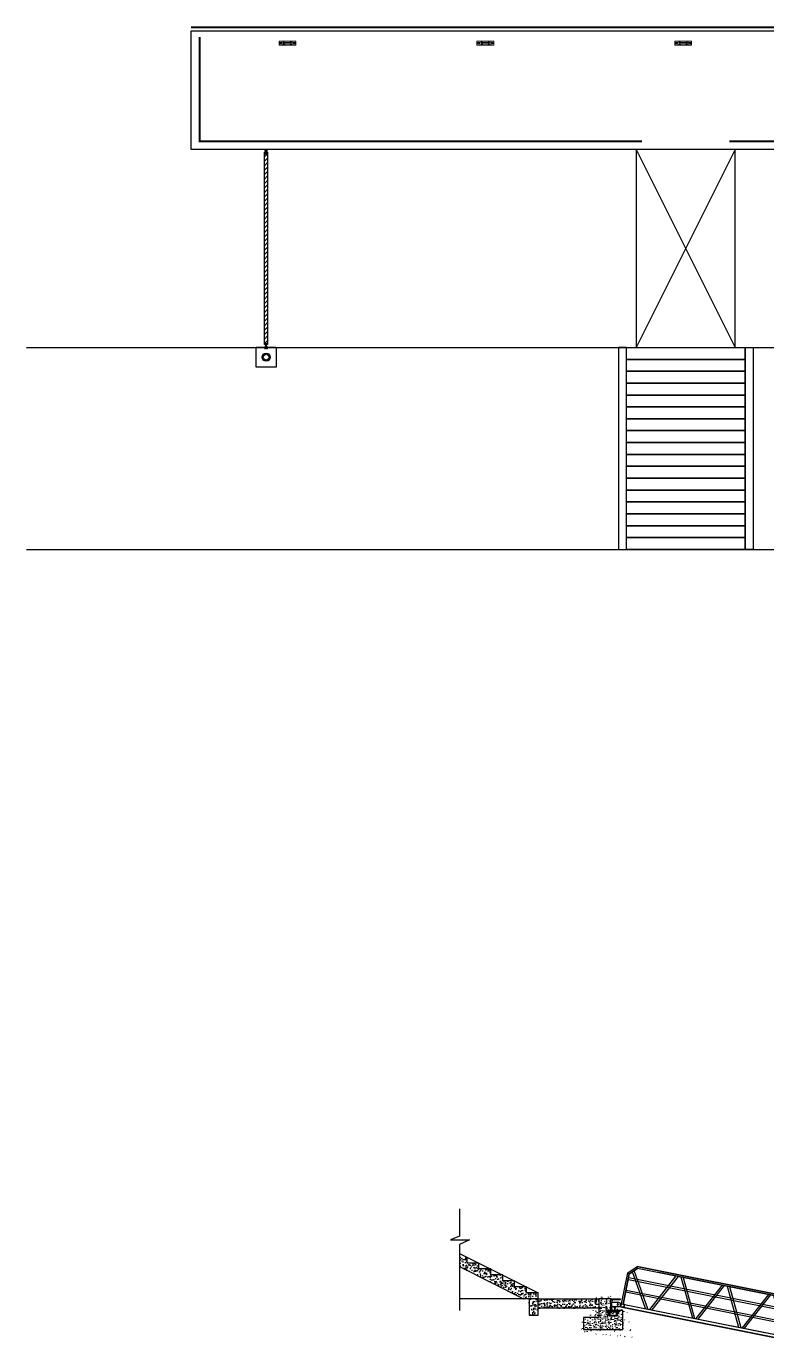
# Model space of a CAD drawing. Header units: inches. Extents: x -26293 to 81187, y 81567 to 122747.
# Drawn here: x 46767 to 65472, y 85364 to 118688 of the extents above; entities that cross this region are included whole.
import ezdxf

# ---------------------------------------------------------------- set-up
doc = ezdxf.new("R2010")
doc.units = ezdxf.units.IN
doc.header["$LTSCALE"] = 1000
doc.header["$MEASUREMENT"] = 0
doc.linetypes.add('BLTA11-LD-L-4001_Plot Plan for Seawater Intake System_20140729$0$key plan$0${ Wide Dash }', pattern=[12, 4, -2, 4, -2])
doc.linetypes.add('DOTE', pattern=[2.4200000000000004, 2, -0.2, 0.02, -0.2])
for name, color, linetype, lineweight in [('000轮廓', 6, 'Continuous', 30), ('00标注文字', 2, 'Continuous', 15), ('填充', 8, 'Continuous', 15)]:
    doc.layers.add(name, color=color, linetype=linetype, lineweight=lineweight)
for name, color, linetype in [('DOTE', 1, 'Continuous'), ('PUB_DIM', 3, 'Continuous'), ('码头', 2, 'Continuous'), ('粗线', 6, 'Continuous'), ('钢筋标注', 7, 'Continuous')]:
    doc.layers.add(name, color=color, linetype=linetype)

# ---------------------------------------------------------------- blocks, each defined once
blk = doc.blocks.new('游艇码头系船柱')
at = {"layer": '00标注文字', "color": 2}
for p, q in [((0.04000000000030468, 0.1000000000003638), (0.04500000000030013, 0.1000000000003638)), ((0.04000000000030468, 0.0500000000001819), (0.04500000000007276, 0.0500000000001819)), ((0.04500000000030013, 0.1000000000003638), (0.04500000000007276, 0.0500000000001819)), ((0.04500000000030013, 0.09499999999979991), (0.09566153243781628, 0.09499999999979991)), ((0.04500000000030013, 0.05500000000029104), (0.09566153243792996, 0.05499999999983629)), ((0.1496674653203627, 0.1100000000001273), (0.1900000000002819, 0.1100000000001273)), ((0.1496674653201353, 0.03999999999996362), (0.1900000000002819, 0.03999999999996362)), ((0.429865455100753, 0.09499999999934516), (0.1801345448998291, 0.09499999999979991)), ((0.4298654551008667, 0.05499999999983629), (0.1801345448997154, 0.05499999999983629)), ((0.4603325346802194, 0.1099999999996726), (0.4200000000001864, 0.1100000000001273)), ((0.4603325346803331, 0.03999999999996362), (0.4200000000001864, 0.03999999999996362)), ((0.5650000000001683, 0.09499999999979991), (0.5143384675626521, 0.09499999999979991)), ((0.5650000000003956, 0.05499999999983629), (0.5143384675625384, 0.05499999999983629)), ((0.5700000000002774, 0.09999999999990905), (0.5650000000002819, 0.1000000000003638)), ((0.5650000000002819, 0.1000000000003638), (0.5650000000001683, 0.0500000000001819)), ((0.5700000000002774, 0.04999999999972715), (0.5650000000001683, 0.0500000000001819))]:
    blk.add_line(p, q, dxfattribs=at)
blk.add_lwpolyline([(1.13686837721616e-13, 0.1500000000000909), (0.610000000000241, 0.1499999999996362), (0.610000000000241, -4.547473508864641e-13), (0, 0)], close=True, dxfattribs=at)
for centre in [(0.1303025485891567, 0.07500000000027285), (0.4796974514114254, 0.07500000000027285)]:
    blk.add_circle(centre, 0.04, dxfattribs=at)
at = {"layer": '00标注文字', "color": 8}
for centre in [(0.1303025485891567, 0.07500000000027285), (0.4796974514114254, 0.07500000000027285)]:
    blk.add_circle(centre, 0.035, dxfattribs=at)
at = {"layer": '00标注文字', "color": 2}
for centre, radius, start, end in [((0.04562500000031378, 0.0749999999998181), 0.025625, 102.68038349172, 257.3196165086911), ((0.1514117316669399, 0.07500000000027285), 0.035, 325.1500954213738, 34.84990457941388), ((0.1899999999999409, 0.07500000000027285), 0.035, 34.84990457941388, 89.99999999963524), ((0.1899999999999409, 0.07500000000027285), 0.035, 269.9999999996352, 325.1500954213738), ((0.4200000000005275, 0.0749999999998181), 0.035, 89.99999999963524, 145.1500954213738), ((0.4200000000005275, 0.0749999999998181), 0.035, 214.8499045794139, 269.9999999996352), ((0.4585882683336422, 0.0749999999998181), 0.035, 145.1500954161661, 214.8499045827858), ((0.5643750000002683, 0.0749999999998181), 0.025625, 282.68038349172, 77.31961650869113)]:
    blk.add_arc(centre, radius, start, end, dxfattribs=at)
blk = doc.blocks.new('*U232')
at = {"layer": '00标注文字', "xscale": -693.1336901761795, "yscale": 693.1336901761795, "zscale": 693.1336901761795}
blk.add_blockref('游艇码头系船柱', (211.405775503823, -51.98502676308999), dxfattribs=at)
blk = doc.blocks.new('*U233')
at = {"color": 0, "linetype": 'ByBlock', "lineweight": -2, "transparency": 16777216}
for p in [(0, 0), (5000, 0), (10000, 0), (15000, 0), (20000, 0)]:
    blk.add_blockref('*U232', p, dxfattribs=at)
blk = doc.blocks.new('*U234')
blk.add_lwpolyline([(-1500, 150), (1500, 150), (1500, -150), (-1500, -150)], close=True)
blk = doc.blocks.new('*U235')
at = {"color": 0, "linetype": 'ByBlock', "lineweight": -2, "transparency": 16777216}
for p in [(0, 0), (-1.83697019872103e-14, -300), (-3.673940397442059e-14, -600), (-5.510910596163089e-14, -900), (-7.347880794884119e-14, -1200), (-9.184850993605149e-14, -1500), (-1.102182119232618e-13, -1800), (-1.285879139104721e-13, -2100), (-1.469576158976824e-13, -2400), (-1.653273178848927e-13, -2700), (-1.83697019872103e-13, -3000), (-2.020667218593133e-13, -3300), (-2.204364238465236e-13, -3600), (-2.388061258337339e-13, -3900), (-2.571758278209442e-13, -4200), (-2.755455298081545e-13, -4500), (-2.939152317953648e-13, -4800)]:
    blk.add_blockref('*U234', p, dxfattribs=at)
blk = doc.blocks.new('ansjdhasd')
at = {"color": 4}
for p, q in [((84861.4125594965, 32813.69010917901), (85061.4125594965, 33013.69010917901)), ((85061.4125594965, 33013.69010917901), (89641.41255949627, 33013.69010917925)), ((89641.4125594965, 33013.69010917901), (85061.4125594965, 33013.69010917878)), ((85080.05216980333, 32968.69010917901), (85061.4125594965, 33013.69010917925)), ((89622.77294918968, 32968.69010917925), (89641.4125594965, 33013.69010917925)), ((89641.4125594965, 33013.69010917925), (89841.4125594965, 32813.69010917925)), ((84861.4125594965, 32013.69010917925), (84861.4125594965, 32813.69010917901)), ((84906.4125594965, 32795.05049887219), (84861.4125594965, 32813.69010917901)), ((84906.4125594965, 32795.05049887242), (85080.0521698031, 32968.69010917878)), ((84906.4125594965, 32013.69010917925), (84906.4125594965, 32795.05049887265)), ((89622.77294918991, 32968.69010917948), (85080.0521698031, 32968.69010917855)), ((89622.77294918968, 32968.69010917925), (89796.4125594965, 32795.05049887242)), ((89841.4125594965, 32813.69010917925), (89796.4125594965, 32795.05049887242)), ((89796.4125594965, 32013.69010917925), (89796.4125594965, 32795.05049887242)), ((89841.4125594965, 32013.69010917925), (89841.4125594965, 32813.69010917925))]:
    blk.add_line(p, q, dxfattribs=at)
at = {"color": 8, "linetype": 'BLTA11-LD-L-4001_Plot Plan for Seawater Intake System_20140729$0$key plan$0${ Wide Dash }'}
for p, q in [((84902.4125594965, 32796.70735312196), (85078.39531555356, 32972.69010917855)), ((84902.4125594965, 32013.69010917925), (84902.4125594965, 32796.70735312149)), ((89624.42980343921, 32972.69010917948), (85078.39531555402, 32972.69010917855)), ((89624.42184904127, 32972.67090556387), (89800.39335588113, 32796.69939872402)), ((89800.4125594965, 32013.69010917925), (89800.4125594965, 32796.70735312196))]:
    blk.add_line(p, q, dxfattribs=at)
at = {"color": 0}
for p, q in [((84907.23406027656, 32697.70135901368), (89796.4125594965, 32697.70135901368)), ((85474.32864200001, 32013.69010917925), (84971.60992482866, 32860.24786420435)), ((85532.48026162761, 32013.69010917948), (85008.09518606149, 32896.73312543717)), ((86066.84991828285, 32972.69010917855), (85579.94383205267, 32013.69010917925)), ((86122.92536652045, 32972.69010917855), (85636.01928029026, 32013.69010917925)), ((86197.51450603575, 32972.69010917855), (86684.4205922657, 32013.69010917925)), ((86253.58995427357, 32972.69010917855), (86740.49604050329, 32013.69010917925)), ((87258.31166709497, 32972.69010917855), (86771.40558086455, 32013.69010917925)), ((87314.3871153328, 32972.69010917855), (86827.48102910238, 32013.69010917925)), ((87388.9762548481, 32972.69010917855), (87875.88234107828, 32013.69010917925)), ((87445.05170308569, 32972.69010917855), (87931.95778931587, 32013.69010917925)), ((88449.77341590732, 32972.69010917855), (87962.86732967736, 32013.69010917925)), ((88505.84886414491, 32972.69010917855), (88018.94277791472, 32013.69010917925)), ((88580.43800366021, 32972.69010917855), (89067.34408989016, 32013.69010917925)), ((88636.51345189803, 32972.69010917855), (89123.41953812775, 32013.69010917925)), ((89170.34485736515, 32013.69010917948), (89694.72993293151, 32896.73312543717)), ((89228.49647699346, 32013.69010917925), (89731.21519416434, 32860.24786420435)), ((84906.4125594965, 32377.69010917901), (89796.4125594965, 32377.69010917901)), ((84906.4125594965, 32327.69010917901), (89796.4125594965, 32327.69010917901)), ((84907.23406027656, 32647.70135901368), (89796.4125594965, 32647.70135901368))]:
    blk.add_line(p, q, dxfattribs=at)
at = {"color": 3}
for p, q in [((84851.4125594965, 32013.69010917925), (89851.4125594965, 32013.69010917925)), ((84851.4125594965, 31933.69010917925), (84851.4125594965, 32013.69010917925)), ((89851.4125594965, 31933.69010917925), (89851.4125594965, 32013.69010917925)), ((84851.4125594965, 31933.69010917925), (89851.4125594965, 31933.69010917925)), ((89851.4125594965, 31933.69010917925), (89851.4125594965, 31984.69010917925))]:
    blk.add_line(p, q, dxfattribs=at)
at = {"color": 1}
blk.add_line((84851.4125594965, 32013.69010917925), (84851.4125594965, 32013.69010917925), dxfattribs=at)
at = {"color": 3, "lineweight": 5}
for p, q in [((84851.4125594965, 31933.69010917925), (84851.4125594965, 32013.69010917925)), ((84931.4125594965, 31933.69010917925), (84931.4125594965, 32013.69010917925)), ((89771.4125594965, 31933.69010917925), (89771.4125594965, 32013.69010917925)), ((89851.4125594965, 31933.69010917925), (89851.4125594965, 32013.69010917925)), ((89851.4125594965, 31953.69010917925), (89851.4125594965, 32013.69010917925))]:
    blk.add_line(p, q, dxfattribs=at)
blk.add_line((89841.41255936006, 31933.69010917925), (89781.41255936006, 31933.69010917925))
at = {"color": 3}
for points in [[(84851.4125594965, 32013.69010917925), (89851.4125594965, 32013.69010917925), (89851.4125594965, 31933.69010917925), (84851.4125594965, 31933.69010917925)], [(84851.4125594965, 32013.69010917925), (84931.4125594965, 32013.69010917925), (84931.4125594965, 31933.69010917925), (84851.4125594965, 31933.69010917925)], [(84855.4125594965, 32009.69010917925), (84927.4125594965, 32009.69010917925), (84927.4125594965, 31937.69010917925), (84855.4125594965, 31937.69010917925)], [(89771.4125594965, 32013.69010917925), (89851.4125594965, 32013.69010917925), (89851.4125594965, 31933.69010917925), (89771.4125594965, 31933.69010917925)], [(89775.4125594965, 32009.69010917925), (89847.4125594965, 32009.69010917925), (89847.4125594965, 31937.69010917925), (89775.4125594965, 31937.69010917925)]]:
    blk.add_lwpolyline(points, close=True, dxfattribs=at)
at = {"color": 3, "lineweight": 5}
for points in [[(84851.4125594965, 32013.69010917925), (84931.4125594965, 32013.69010917925), (84931.4125594965, 31933.69010917925), (84851.4125594965, 31933.69010917925)], [(84855.4125594965, 32009.69010917925), (84927.4125594965, 32009.69010917925), (84927.4125594965, 31937.69010917925), (84855.4125594965, 31937.69010917925)], [(89851.4125594965, 32013.69010917925), (89771.4125594965, 32013.69010917925), (89771.4125594965, 31933.69010917925), (89851.4125594965, 31933.69010917925)], [(89847.4125594965, 32009.69010917925), (89775.4125594965, 32009.69010917925), (89775.4125594965, 31937.69010917925), (89847.4125594965, 31937.69010917925)]]:
    blk.add_lwpolyline(points, close=True, dxfattribs=at)
blk = doc.blocks.new('gj')
h = blk.add_hatch(color=251)
h.dxf.hatch_style = 1
h.paths.add_polyline_path([(7435178.79821153, 3829134.356668234), (7434968.79821153, 3829134.356668234), (7434968.79821153, 3829024.356668234), (7435178.79821153, 3829024.356668234)])
h.paths.add_polyline_path([(7434984.79821153, 3829118.356668234), (7435162.79821153, 3829118.356668234), (7435162.79821153, 3829040.356668234), (7434984.79821153, 3829040.356668234)], flags=16)
at = {"layer": '码头', "color": 7}
for p, q in [((7434928.79821153, 3829134.356668234), (7434968.79821153, 3829134.356668234)), ((7434968.79821153, 3829134.356668234), (7434968.79821153, 3829024.356668234)), ((7435178.79821153, 3829024.356668234), (7435178.79821153, 3829134.356668234))]:
    blk.add_line(p, q, dxfattribs=at)
for points in [[(7435128.79821153, 3829154.356668234), (7435128.79821153, 3829354.356668234), (7435108.79821153, 3829354.356668234), (7435108.79821153, 3829154.356668234), (7434918.79821153, 3829154.356668234), (7434918.798211529, 3829134.356668234), (7434968.79821153, 3829134.356668234), (7434968.79821153, 3829024.356668234), (7435178.79821153, 3829024.356668234), (7435178.79821153, 3829134.356668234), (7435228.79821153, 3829134.356668234), (7435228.79821153, 3829154.356668234), (7435128.79821153, 3829154.356668234), (7435128.79821153, 3829344.356668234)], [(7434918.79821153, 3829154.356668234), (7435228.79821153, 3829154.356668234), (7435228.79821153, 3829134.356668234), (7434918.79821153, 3829134.356668234)], [(7434968.79821153, 3829134.356668234), (7435178.79821153, 3829134.356668234), (7435178.79821153, 3829024.356668234), (7434968.79821153, 3829024.356668234)], [(7434984.79821153, 3829118.356668234), (7435162.79821153, 3829118.356668234), (7435162.79821153, 3829040.356668234), (7434984.79821153, 3829040.356668234)]]:
    blk.add_lwpolyline(points, close=True, dxfattribs=at)
blk = doc.blocks.new('M24_90')
at = {"layer": 'PUB_DIM'}
for p, q in [((-10.66666666666667, 11.33333333333333), (-14, 10)), ((-10.66666666666667, 11.33333333333333), (-7.333333333333333, 10)), ((-10.66666666666667, 11.33333333333333), (10.66666666666667, 11.33333333333333)), ((-7.333333333333333, 10), (0, 11.33333333333333)), ((-7.333333333333333, 10), (-7.333333333333333, 0)), ((0, 11.33333333333333), (7.333333333333333, 10)), ((10.66666666666667, 11.33333333333333), (7.333333333333333, 10)), ((7.333333333333333, 10), (7.333333333333333, 0)), ((10.66666666666667, 11.33333333333333), (14, 10)), ((-10.66666666662788, -73.9999999999994), (-13.99999999996121, -72.66666666666606)), ((-10.66666666662788, -73.9999999999994), (-7.333333333294545, -72.66666666666606)), ((-10.66666666662788, -73.9999999999994), (10.66666666670545, -73.9999999999994)), ((-7.333333333294545, -72.66666666666606), (-7.333333333294545, -57.9999999999994)), ((-7.333333333294545, -72.66666666666606), (3.87884e-11, -73.9999999999994)), ((3.87884e-11, -73.9999999999994), (7.333333333372122, -72.66666666666606)), ((7.333333333372122, -72.66666666666606), (7.333333333372122, -57.9999999999994)), ((10.66666666670545, -73.9999999999994), (7.333333333372122, -72.66666666666606)), ((10.66666666670545, -73.9999999999994), (14.00000000003879, -72.66666666666606))]:
    blk.add_line(p, q, dxfattribs=at)
for points in [[(-14, 10), (14, 10), (14, 0), (-14, 0)], [(-8, 0), (8, 0), (7.999999999999983, -77.33333333333334), (-8.000000000000016, -77.33333333333334)], [(-15.00000000000002, -52.00000000000001), (14.99999999999998, -52.00000000000001), (14.99999999999998, -54.66666666666667), (-15.00000000000002, -54.66666666666667)], [(-13.99999999996121, -72.66666666666606), (14.00000000003879, -72.66666666666606), (14.00000000003879, -57.9999999999994), (-13.99999999996121, -57.9999999999994)]]:
    blk.add_lwpolyline(points, close=True, dxfattribs=at)
blk = doc.blocks.new('ahjshdasda')
at = {"layer": 'PUB_DIM'}
for p, q in [((39726.09333970692, 54600.6139656602), (39726.09515041443, 54590.96352865115)), ((39727.49703963492, 54600.614229036), (39727.49885034244, 54590.96379202696)), ((39729.24828901904, 54600.61455762158), (39729.25009972629, 54590.96412061343)), ((39730.65198894705, 54600.61482099738), (39730.65379965457, 54590.96438398833))]:
    blk.add_line(p, q, dxfattribs=at)
for points in [[(39719.64044144377, 54601.74735705741), (39737.18669086043, 54601.74735705741), (39737.18669086043, 54600.3436571043), (39719.64044144377, 54600.3436571043)], [(39729.03097788757, 54598.85989187572), (39729.0345993029, 54579.55901785674), (39727.71863061986, 54579.55877094244), (39727.71500920483, 54598.85964496052)]]:
    blk.add_lwpolyline(points, close=True, dxfattribs=at)
at = {"layer": 'PUB_DIM', "xscale": 0.08773124708293675, "yscale": 0.08773124708293675, "zscale": 0.08773124708293675, "rotation": 90.01075038123389}
blk.add_blockref('M24_90', (39726.09449197512, 54594.47277847221), dxfattribs=at)
blk = doc.blocks.new('M16膨胀螺栓')
at = {"layer": 'PUB_DIM'}
for p, q in [((-12.125, 12), (-16, 10)), ((-12.125, 12), (-8.25, 10)), ((-12.125, 12), (12.125, 12)), ((-8.25, 10), (0, 12)), ((0, 12), (8.25, 10)), ((12.125, 12), (8.25, 10)), ((12.125, 12), (16, 10)), ((-8.250000000058208, -83.96974490780758), (-11.88020440959372, -102.7836112872455)), ((-11.88020440959372, -102.7836112872455), (-11.88020440959372, -112.0538142319992)), ((-11.88020440959372, -112.0538142319992), (11.88020440959372, -112.0538142319992)), ((-10, -112.0538142319992), (-10, -112.0538142319992)), ((0, -128.2100334081315), (-10, -123.2100334081315)), ((-5, -117.0538142319992), (5, -117.0538142319992)), ((-1.867418325506151, -106.9371962080468), (-3.783025975339115, -112.0538142319992)), ((-0.6899762712419033, -83.96974490780758), (-1.867418325506151, -106.9371962080468)), ((0, -128.2100334081315), (10, -123.2100334081315)), ((0.6899762712419033, -83.96974490780758), (1.867418325506151, -106.9371962080468)), ((1.867418325506151, -106.9371962080468), (3.783025975339115, -112.0538142319992)), ((8.249999999941792, -83.96974490780758), (11.88020440959372, -102.7836112872455)), ((10, -112.0538142319992), (10, -112.0538142319992)), ((11.88020440959372, -102.7836112872455), (11.88020440959372, -112.0538142319992))]:
    blk.add_line(p, q, dxfattribs=at)
for points in [[(-16, 10), (16, 10), (16, 0), (-16, 0)], [(-8.25, 21.93751933705153), (8.25, 21.93751933705153), (8.25, -73.06248066294847), (-8.25, -73.06248066294847)], [(-10, -18.21003340813149), (10, -18.21003340813149), (10, -123.2100334081315), (-10, -123.2100334081315)], [(-8.250000000058208, -78.99577851733102), (8.249999999941792, -78.99577851733102), (8.249999999941792, -83.96974490780758), (-8.250000000058208, -83.96974490780758)]]:
    blk.add_lwpolyline(points, close=True, dxfattribs=at)
for centre, start, end in [((-5, -112.0538142319992), 180, 270), ((5, -112.0538142319992), 270, 0)]:
    blk.add_arc(centre, 5, start, end, dxfattribs=at)
blk = doc.blocks.new('hjashdasda')
at = {"layer": 'DOTE', "linetype": 'DOTE', "ltscale": 0.005}
for p, q in [((37896.38279173523, 49659.28217185102), (37896.38279173523, 49654.59032890014)), ((37908.66516632773, 49659.72828645352), (37908.66516632773, 49654.58786851726))]:
    blk.add_line(p, q, dxfattribs=at)
at = {"layer": 'DOTE', "linetype": 'DOTE', "ltscale": 0.02}
for p, q in [((37906.92367076594, 49665.02314509451), (37896.78291436657, 49665.02314509451)), ((37902.52397903241, 49683.13831065688), (37902.52397903241, 49655.66018440761))]:
    blk.add_line(p, q, dxfattribs=at)
at = {"layer": 'PUB_DIM'}
for p, q in [((37895.59321051277, 49657.15807748586), (37895.59321051277, 49655.75437753275)), ((37897.17237295955, 49657.15807748586), (37897.17237295955, 49655.75437753275)), ((37900.24465437047, 49657.15807748586), (37900.2446543714, 49668.53239497822)), ((37904.80330369249, 49668.53239497822), (37900.2446543714, 49668.53239497822)), ((37901.64835432451, 49657.15807748586), (37901.64835432451, 49668.53239497822)), ((37903.39960373845, 49657.15807748586), (37903.39960373845, 49668.53239497822)), ((37904.80330369249, 49657.15807748586), (37904.80330369249, 49668.53239497822)), ((37907.87558510341, 49657.15807748586), (37907.87558510341, 49655.75437753275)), ((37909.45474755205, 49657.15807748586), (37909.45474755205, 49655.75437753275))]:
    blk.add_line(p, q, dxfattribs=at)
for points in [[(37911.29710374027, 49655.75437753275), (37893.75085432269, 49655.75437753275), (37893.75085432269, 49657.15807748586), (37911.29710374027, 49657.15807748586)], [(37901.86599467788, 49660.63658274058), (37901.86599467881, 49681.69208204001), (37903.18196338508, 49681.69208204001), (37903.18196338508, 49660.63658274058)]]:
    blk.add_lwpolyline(points, close=True, dxfattribs=at)
at = {"layer": 'PUB_DIM', "yscale": 0.08773124708293675, "zscale": 0.08773124708293675}
for name, p, xscale, rotation in [('M16膨胀螺栓', (37896.38279173523, 49657.15807748586), -0.08773124708293675, 359.9999999999325), ('M24_90', (37904.80330369249, 49665.02314509451), 0.08773124708293675, 270)]:
    blk.add_blockref(name, p, dxfattribs=dict(at, xscale=xscale, rotation=rotation))
at = {"layer": 'PUB_DIM', "xscale": 0.08773124708293675, "yscale": 0.08773124708293675, "zscale": 0.08773124708293675}
blk.add_blockref('M16膨胀螺栓', (37908.66516632773, 49657.15807748586), dxfattribs=at)

msp = doc.modelspace()

# ---------------------------------------------------------------- hatches: boundary and pattern name
h = msp.add_hatch()
h.set_pattern_fill('ANSI31', color=3, scale=50)
h.set_pattern_definition([(45, (13059.61205711574, 60965.17114832694), (-56.12660075668221, 56.12660075668221), [])])
h.paths.add_polyline_path([(52780.7709287934, 110652.9701025067), (52860.7709287934, 110652.9701025067), (52860.7709287934, 115507.8554547513), (52780.7709287934, 115507.8554547513)])
h = msp.add_hatch()
h.set_pattern_fill('AR-CONC', color=256, scale=100)
h.set_pattern_definition([(49.99999999999999, (-21247.35919231565, 60622.79630834296), (182.184668996004, -15.93908553890308), [19.05, -209.55]), (355, (-21247.35919231565, 60622.79630834296), (-35.24282597566698, 191.05664288218), [15.24, -167.64]), (100.451, (-21232.17719231565, 60621.46805834297), (146.9425016659592, 175.1166878202919), [16.19, -178.09]), (46.18420000000001, (-21247.35919231565, 60673.59630834297), (271.0790408921299, -42.04232793272713), [28.575, -314.325]), (96.6356, (-21224.76929231565, 60670.09280834298), (237.4042344662372, 247.4255558900493), [24.285, -267.135]), (351.1840000000001, (-21247.35919231565, 60673.59630834297), (237.4046058139339, 247.4251178605977), [22.86, -251.46]), (21, (-21221.95919231565, 60660.89630834297), (151.6148798353833, -102.2655185167625), [19.05, -209.55]), (326.0000000000001, (-21221.95919231565, 60660.89630834297), (61.80202834764707, 184.1879661223193), [15.24, -167.64]), (71.4514, (-21209.32469231565, 60652.37420834297), (213.4164907701244, 81.92285771605745), [16.19, -178.09]), (37.50000000000001, (-21247.35919231565, 60622.79630834296), (3.08860325059182, 84.55503887315311), [0, -165.608, 0, -170.18, 0, -168.275]), (7.499999999999999, (-21247.35919231565, 60622.79630834296), (66.81966251030575, 100.1805748181195), [0, -97.02799999999999, 0, -161.798, 0, -64.13499999999999]), (327.5, (-21304.00119231565, 60622.79630834296), (135.5905951668714, -5.728743992673435), [0, -63.5, 0, -198.12, 0, -262.89]), (317.5, (-21329.40119231565, 60622.79630834296), (148.129181386018, 25.42649103333303), [0, -82.55, 0, -131.572, 0, -186.69])])
h.paths.add_polyline_path([(57711.46302442354, 87599.81222623377), (57711.46302442354, 87360.54617003616), (59332.13240063684, 86549.81222623377), (59701.91691420364, 86549.81222623377), (59701.91691420364, 86699.81222623377), (59401.91691420364, 86699.81222623377), (59401.91691420364, 86849.81222623377), (59101.91691420364, 86849.81222623377), (59101.91691420364, 86999.81222623377), (58801.91691420364, 86999.81222623377), (58801.91691420364, 87149.81222623377), (58501.91691420364, 87149.81222623377), (58501.91691420364, 87299.81222623377), (58201.91691420364, 87299.81222623377), (58201.91691420364, 87449.81222623377), (57901.91691420364, 87449.81222623377), (57901.91691420364, 87599.81222623377)])
h = msp.add_hatch()
h.set_pattern_fill('AR-CONC', color=256, scale=100)
h.set_pattern_definition([(49.99999999999999, (-21547.35919231565, 60622.79630834296), (182.184668996004, -15.93908553890308), [19.05, -209.55]), (355, (-21547.35919231565, 60622.79630834296), (-35.24282597566698, 191.05664288218), [15.24, -167.64]), (100.451, (-21532.17719231565, 60621.46805834296), (146.9425016659592, 175.1166878202919), [16.19, -178.09]), (46.18420000000001, (-21547.35919231565, 60673.59630834297), (271.0790408921299, -42.04232793272713), [28.575, -314.325]), (96.6356, (-21524.76929231565, 60670.09280834296), (237.4042344662372, 247.4255558900493), [24.285, -267.135]), (351.1840000000001, (-21547.35919231565, 60673.59630834297), (237.4046058139339, 247.4251178605977), [22.86, -251.46]), (21, (-21521.95919231565, 60660.89630834297), (151.6148798353833, -102.2655185167625), [19.05, -209.55]), (326.0000000000001, (-21521.95919231565, 60660.89630834297), (61.80202834764707, 184.1879661223193), [15.24, -167.64]), (71.4514, (-21509.32469231565, 60652.37420834297), (213.4164907701244, 81.92285771605745), [16.19, -178.09]), (37.50000000000001, (-21547.35919231565, 60622.79630834296), (3.08860325059182, 84.55503887315311), [0, -165.608, 0, -170.18, 0, -168.275]), (7.499999999999999, (-21547.35919231565, 60622.79630834296), (66.81966251030575, 100.1805748181195), [0, -97.02799999999999, 0, -161.798, 0, -64.13499999999999]), (327.5, (-21604.00119231565, 60622.79630834296), (135.5905951668714, -5.728743992673435), [0, -63.5, 0, -198.12, 0, -262.89]), (317.5, (-21629.40119231565, 60622.79630834296), (148.129181386018, 25.42649103333303), [0, -82.55, 0, -131.572, 0, -186.69])])
h.paths.add_polyline_path([(59701.91691420364, 86549.81222623377), (59701.91691420364, 86312.17121598759), (61235.4633974035, 86312.17121598759), (61235.4633974035, 86549.81222623377)])
h.paths.add_polyline_path([(59473.16357635905, 86131.47535902809), (59701.91691420364, 86131.47535902809), (59701.91691420364, 86549.81222623377), (59473.16357635905, 86549.81222623377)])
at = {"layer": '填充'}
h = msp.add_hatch(dxfattribs=at)
h.set_pattern_fill('三角、点混合（混凝土）', color=256, style=0)
h.set_pattern_definition([(49.99999999999999, (-636865082.3064693, -3367979327.129415), (182.184668996004, -15.93908553890309), [19.05, -209.55]), (355, (-636865082.3064693, -3367979327.129415), (-35.24282597566699, 191.05664288218), [15.24, -167.64]), (100.451, (-636865067.1244694, -3367979328.457665), (146.9425016659592, 175.1166878202919), [16.19, -178.09]), (46.18420000000002, (-636865082.3064693, -3367979276.329415), (271.0790408921299, -42.04232793272715), [28.57499999999996, -314.3249999999994]), (96.63559999999998, (-636865059.7165694, -3367979279.832915), (237.4042344662371, 247.4255558900492), [24.28499999999997, -267.1349999999995]), (351.1840000000001, (-636865082.3064693, -3367979276.329415), (237.4046058139339, 247.4251178605977), [22.86, -251.46]), (21, (-636865056.9064693, -3367979289.029415), (151.6148798353833, -102.2655185167625), [19.05, -209.55]), (326.0000000000001, (-636865056.9064693, -3367979289.029415), (61.80202834764707, 184.1879661223193), [15.24, -167.64]), (71.4514, (-636865044.2719693, -3367979297.551515), (213.4164907701245, 81.92285771605745), [16.19, -178.09]), (37.50000000000001, (-636865082.3064693, -3367979327.129415), (3.088603250591817, 84.55503887315311), [0, -165.608, 0, -170.18, 0, -168.275]), (7.499999999999999, (-636865082.3064693, -3367979327.129415), (66.81966251030575, 100.1805748181195), [0, -97.02799999999998, 0, -161.798, 0, -64.135]), (327.5, (-636865138.9484693, -3367979327.129415), (135.5905951668714, -5.728743992673444), [0, -63.50000000000001, 0, -198.1200000000001, 0, -262.89]), (317.5, (-636865164.3484694, -3367979327.129415), (148.129181386018, 25.42649103333303), [0, -82.54999999999998, 0, -131.572, 0, -186.69])])
h.paths.add_polyline_path([(61835.46339749663, 86249.81222595437), (61535.46339721723, 86249.81222595437), (61535.46339721723, 86549.81222623377), (61235.4633974035, 86549.81222623377), (61235.4633974035, 86074.8122266063), (60835.46339749663, 86074.8122266063), (60835.46339749663, 85774.81222679256), (61835.46339749663, 85774.81222679256)])

# ---------------------------------------------------------------- linework, layer by layer
for p, q in [((57901.91691420364, 87449.81222623377), (57901.91691420364, 87599.81222623377)), ((58201.91691420364, 87449.81222623377), (57901.91691420364, 87449.81222623377)), ((58201.91691420364, 87299.81222623377), (58201.91691420364, 87449.81222623377)), ((58501.91691420364, 87299.81222623377), (58201.91691420364, 87299.81222623377)), ((58501.91691420364, 87149.81222623377), (58501.91691420364, 87299.81222623377)), ((58801.91691420364, 87149.81222623377), (58501.91691420364, 87149.81222623377)), ((58801.91691420364, 86999.81222623377), (58801.91691420364, 87149.81222623377)), ((59101.91691420364, 86999.81222623377), (58801.91691420364, 86999.81222623377)), ((59101.91691420364, 86849.81222623377), (59101.91691420364, 86999.81222623377)), ((59401.91691420364, 86849.81222623377), (59101.91691420364, 86849.81222623377)), ((59401.91691420364, 86699.81222623377), (59401.91691420364, 86849.81222623377)), ((59701.91691420364, 86699.81222623377), (59401.91691420364, 86699.81222623377)), ((59701.91691420364, 86549.81222623377), (59701.91691420364, 86699.81222623377)), ((59701.91691420364, 86549.81222623377), (59401.91691420364, 86549.81222623377)), ((59473.16357635905, 86335.53700967832), (59473.16357635905, 86131.47535902809)), ((59701.91691420364, 86131.47535902809), (59701.91691420364, 86549.81222623377)), ((59473.16357635905, 86131.47535902809), (59701.91691420364, 86131.47535902809))]:
    msp.add_line(p, q)
at = {"color": 4, "const_width": 50}
msp.add_lwpolyline([(50927.53170560641, 118662.9443592041), (75924.71339564346, 118662.9443592041)], dxfattribs=at)
for points in [[(50927.53170560641, 118575.8494800855), (75927.53170560641, 118575.8494800855), (75927.53170560641, 115575.8494800855), (65427.53170560641, 115575.8494800855), (65427.53170560641, 115575.8494800855), (61427.53170560641, 115575.8494800855), (61427.53170560641, 115575.8494800855), (50927.53170560641, 115575.8494800855)], [(52575.35008548549, 110581.8618159269), (53075.35008548549, 110581.8618159269), (53075.35008548549, 110081.8618159269), (52575.35008548549, 110081.8618159269)], [(61927.53170560641, 110575.8494800855), (61727.53170560641, 110575.8494800855), (61727.53170560641, 105475.8494800855), (61927.53170560641, 105475.8494800855)], [(64927.53170560641, 110575.8494800855), (65127.53170560641, 110575.8494800855), (65127.53170560641, 105475.8494800855), (64927.53170560641, 105475.8494800855)], [(59701.91691420364, 86549.81222623377), (59473.16357635905, 86549.81222623377), (59473.16357635905, 86131.47535902809), (59701.91691420364, 86131.47535902809)], [(59701.91691420364, 86549.81222623377), (61235.4633974035, 86549.81222623377), (61235.4633974035, 86312.17121598759), (59701.91691420364, 86312.17121598759)]]:
    msp.add_lwpolyline(points, close=True)
at = {"color": 6, "const_width": 50}
for points in [[(51145.965223191, 118416.0194206735), (51145.965223191, 115782.342705408), (61632.65261072187, 115782.342705408), (61632.65261072187, 115782.342705408), (62323.24215718229, 115782.342705408)], [(75709.09818802182, 118416.0194206735), (75709.09818802182, 115782.342705408), (65222.41080049095, 115782.342705408), (65222.41080049095, 115782.342705408), (64531.82125403052, 115782.342705408)]]:
    msp.add_lwpolyline(points, dxfattribs=at)
at = {"color": 3}
msp.add_lwpolyline([(52780.7709287934, 115507.8554547513), (52860.7709287934, 115507.8554547513), (52860.7709287934, 110652.9701025067), (52780.7709287934, 110652.9701025067)], close=True, dxfattribs=at)
at = {"color": 2}
msp.add_lwpolyline([(62177.53170560641, 110575.8494800855), (64677.53170560641, 110575.8494800855), (64677.53170560641, 115575.8494800855), (62177.53170560641, 115575.8494800855)], close=True, dxfattribs=at)
for points in [[(64677.53170560641, 115575.8494800855), (62177.53170560641, 110575.8494800855)], [(62177.53170560641, 115575.8494800855), (64677.53170560641, 110575.8494800855)]]:
    msp.add_lwpolyline(points, dxfattribs=at)
for points in [[(46766.60857855401, 110575.8494800855), (81187.04694791307, 110575.8494800855)], [(46766.608578554, 105475.8494800855), (81187.04694791307, 105475.8494800855)], [(57711.46302442353, 88821.21253848978), (57711.46302442353, 88128.03023780105), (57485.19481001441, 88039.75404027259), (57963.02456842097, 88039.75404027259), (57711.46302442353, 87921.66115530321), (57711.46302442353, 86254.66813359442)], [(57711.46302442353, 87695.03917112382), (59701.91691420364, 86699.81222623377)], [(57711.46302442353, 87360.54617003615), (59332.13240063684, 86549.81222623377)], [(59401.91691420364, 86549.81222623377), (57711.46302442353, 86549.81222623377)], [(59701.91691420364, 86399.81222623377), (59701.91691420364, 86549.81222623377), (59401.91691420364, 86549.81222623377)]]:
    msp.add_lwpolyline(points)
at = {"color": 6}
for points in [[(61235.4633974035, 86549.81222623377), (61235.4633974035, 86074.53020574141)], [(61235.4633974035, 86074.53020574141), (60842.50976598835, 86074.53020574141), (60842.50976598835, 85774.81222679256), (61235.4633974035, 85774.81222679256)]]:
    msp.add_lwpolyline(points, dxfattribs=at)
at = {"color": 3, "flags": 128}
for points in [[(61535.4630679947, 86449.8148897232), (61535.4630679947, 86249.81222595437), (61435.46339746869, 86249.81222595437), (61435.46339746869, 86229.81222593575), (61485.46339751525, 86229.81222593575), (61485.46339751525, 86119.81222606613), (61695.463397478, 86119.81222606613), (61695.463397478, 86229.81222593575), (61745.46339752457, 86229.81222593575), (61745.46339752457, 86249.81222595437), (61555.46339746869, 86249.81222595437), (61555.46339746869, 86449.81222614064), (61535.4630679947, 86449.8148897232)], [(61645.46339778534, 86449.81222614064), (61625.46339776671, 86449.8175528401)], [(61625.46339764564, 86349.81754902168), (61625.46339753388, 86249.81222595437)], [(61645.46339778534, 86249.81222595437), (61645.46339778534, 86349.8175476247)], [(61501.46339741875, 86213.81222595117), (61501.46339741875, 86135.81222573883), (61679.46339749139, 86135.81222573883), (61679.46339749139, 86213.81222595117), (61501.46339741875, 86213.81222595117)]]:
    msp.add_lwpolyline(points, dxfattribs=at)
at = {"color": 6}
msp.add_lwpolyline([(61535.46339721723, 86549.81222623377), (61774.82854368158, 86549.81222623377), (61774.82854368158, 86518.1946218092), (61535.46339721723, 86518.1946218092)], close=True, dxfattribs=at)
at = {"color": 1}
for radius in [104.4317766910117, 73.69554562330987]:
    msp.add_circle((52825.35008549773, 110331.861815943), radius, dxfattribs=at)
at = {"layer": '000轮廓', "linetype": 'Continuous', "flags": 128}
msp.add_lwpolyline([(61235.4633974035, 85774.81222679256), (61835.46339749663, 85774.81222679256), (61835.46339749663, 86249.81222595437), (61535.46339721723, 86249.81222595437), (61535.46339721723, 86549.81222623377), (61235.4633974035, 86549.81222623377)], dxfattribs=at)
at = {"layer": '粗线', "linetype": 'ByBlock', "lineweight": 0, "ltscale": 2}
for points in [[(61783.02238229966, 86344.41461020033), (61726.6408654519, 86355.68649493973)], [(61744.28466711497, 86443.94008559058), (61798.70576163438, 86422.86224631923)]]:
    msp.add_lwpolyline(points, dxfattribs=at)
msp.add_circle((61735.46276628344, 86399.81329026981), 4.999999999999999, dxfattribs=at)
msp.add_arc((61735.46276628344, 86399.81329026981), 44.99999999996432, 78.69438514761917, 258.6943851476192, dxfattribs=at)
at = {"layer": '钢筋标注', "color": 3, "flags": 128}
msp.add_lwpolyline([(61735.46339717066, 86449.81755330577), (61555.46339723586, 86449.8175528401), (61555.46339781328, 86349.81755321263), (61735.46339717066, 86349.81754250242)], dxfattribs=at)
at = {"layer": '钢筋标注', "color": 3}
msp.add_circle((61735.46339717066, 86399.81755349203), 5.000000043617017, dxfattribs=at)
msp.add_arc((61735.46339717066, 86399.81755349203), 49.99999981373549, 270, 90, dxfattribs=at)

# ---------------------------------------------------------------- block references
for name, p in [('*U233', (53364.04480964202, 118263.0415087388)), ('*U235', (63427.53170560641, 110425.8494800855))]:
    msp.add_blockref(name, p)
for name, p, xscale, yscale, zscale in [('ahjshdasda', (-168409.41681182, -188477.2508988773), 5.568559892244242, 5.568559892244242, 5.568559892244242), ('hjashdasda', (-94720.85890644655, -82713.75035003241), 3.892708075587689, 3.892708075587689, 3.892708075587689)]:
    msp.add_blockref(name, p, dxfattribs=dict(xscale=xscale, yscale=yscale, zscale=zscale))
at = {"rotation": 348.6943851219206}
msp.add_blockref('ansjdhasd', (-27682.23901997462, 71664.84446820691), dxfattribs=at)
at = {"layer": '码头', "color": 7, "xscale": -1}
msp.add_blockref('gj', (7496664.261609021, -3742904.544442283), dxfattribs=at)

doc.saveas('drawing.dxf')
